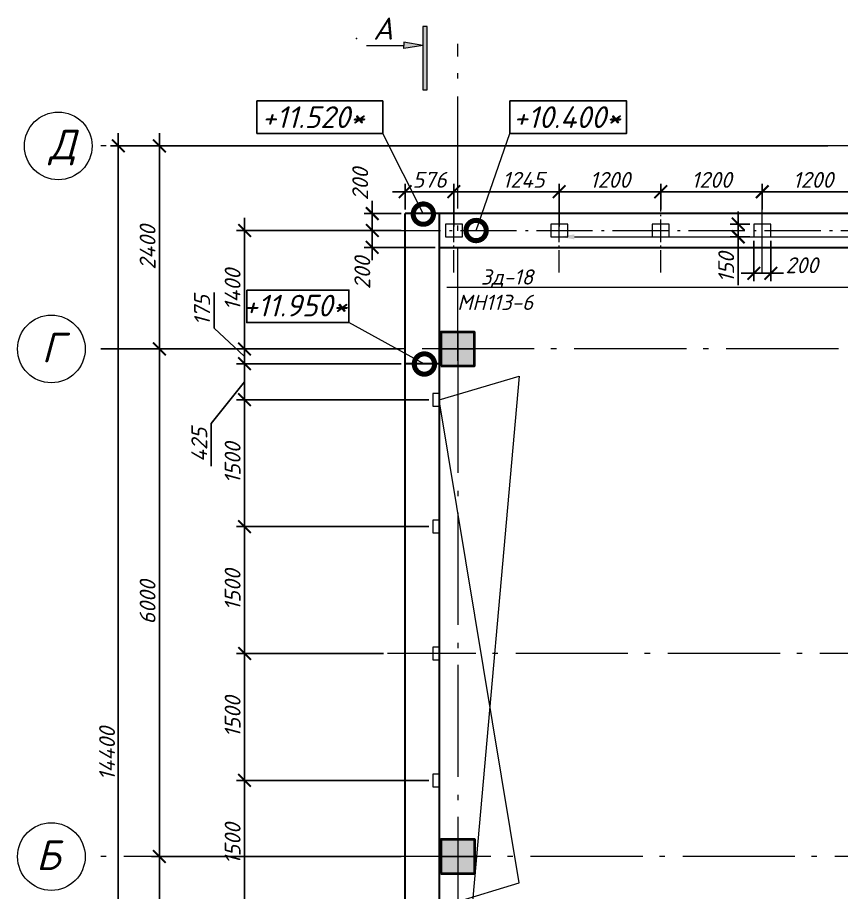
# Model space of a CAD drawing. Header units: millimetres. Extents: x -238377 to 196118, y -123284 to 30177.
# Drawn here: x -118725 to -108986, y -73635 to -63293 of the extents above; entities that cross this region are included whole.
import ezdxf
from ezdxf import colors
from ezdxf.entities.mleader import LeaderData, LeaderLine
from ezdxf.enums import TextEntityAlignment as Align
from ezdxf.math import Vec2, Vec3

# ---------------------------------------------------------------- set-up
doc = ezdxf.new("R2010")
doc.units = ezdxf.units.MM
doc.header["$MEASUREMENT"] = 0
doc.linetypes.add('Double Dashed', pattern=[1797.222233, 1325, -211.666656, 63.333344, -197.222233])
doc.linetypes.add('IWC-GIB-5-NPK-M2-A-5-A1-2100$0$HIDDEN', pattern=[9.525, 6.35, -3.175])
doc.layers.get('0').update_dxf_attribs({"lineweight": 5})
for name, color, linetype, lineweight in [('#Бетон', 10, 'Continuous', 15), ('#Выноски', 150, 'Continuous', 15), ('#Оси', 7, 'Continuous', 5), ('#размеры', 7, 'Continuous', 5), ('колонны_Ном._пера__94', 252, 'Continuous', 13), ('колонны_Ном._пера__99', 7, 'Continuous', 40), ('оси_Ном._пера__96', 7, 'Continuous', 5), ('оси_Ном._пера__97', 7, 'Continuous', 20)]:
    doc.layers.add(name, color=color, linetype=linetype, lineweight=lineweight)
for name, color, linetype in [('#стены наруж', 7, 'Continuous'), ('колонны', 7, 'Continuous'), ('текст', 7, 'Continuous')]:
    doc.layers.add(name, color=color, linetype=linetype)
doc.styles.add('STEP PR', font='isocpeui.ttf')
doc.dimstyles.new('SPDS', dxfattribs={"dimscale": 10, "dimtxt": 2.5, "dimasz": 2, "dimexe": 1.25, "dimexo": 0.625, "dimtad": 1, "dimdec": 0, "dimrnd": 0.001, "dimtxsty": 'STEP PR', "dimblk": 'ARCHTICK', "dimcen": 2.5, "dimdle": 2, "dimclrd": 256, "dimclre": 256, "dimclrt": 7, "dimadec": 0, "dimazin": 2, "dimtfac": 0.75, "dimtdec": 0, "dimtmove": 1, "dimatfit": 3, "dimfxl": 1, "dimtolj": 1, "dimarcsym": 1})

# ---------------------------------------------------------------- blocks, each defined once
blk = doc.blocks.new('_ArchTick')
at = {"color": 0, "linetype": 'ByBlock', "const_width": 0.15}
blk.add_lwpolyline([(-0.5, -0.5), (0.5, 0.5)], dxfattribs=at)
blk = doc.blocks.new('*D281')
at = {"layer": '#размеры', "lineweight": -2, "transparency": 16777216}
for p, q in [((-117047, -79360), (-117047, -73060)), ((-117049, -73210), (-117141, -73210)), ((-114189, -79210), (-117141, -79210))]:
    blk.add_line(p, q, dxfattribs=at)
at = {"layer": 'Defpoints', "color": 0, "transparency": 16777216}
for p in [(-117047, -73210), (-117002, -73210), (-114142, -79210)]:
    blk.add_point(p, dxfattribs=at)
at = {"layer": '#размеры', "lineweight": -2, "transparency": 16777216, "xscale": 150, "yscale": 150, "zscale": 150}
for p, rotation in [((-117047, -73210), 90), ((-117047, -79210), 270)]:
    blk.add_blockref('_ArchTick', p, dxfattribs=dict(at, rotation=rotation))
at = {"layer": '#размеры', "color": 7, "transparency": 16777216, "insert": (-117202, -76206), "char_height": 187.5, "attachment_point": 5, "rotation": 90, "style": 'STEP PR'}
blk.add_mtext('\\A1;6000', dxfattribs=at)
blk = doc.blocks.new('*D282')
at = {"layer": '#размеры', "lineweight": -2, "transparency": 16777216}
for p, q in [((-117047, -73360), (-117047, -67060)), ((-117738, -67210), (-116953, -67210)), ((-114189, -73210), (-117141, -73210))]:
    blk.add_line(p, q, dxfattribs=at)
at = {"layer": 'Defpoints', "color": 0, "transparency": 16777216}
for p in [(-117785, -67210), (-117047, -67210), (-114142, -73210)]:
    blk.add_point(p, dxfattribs=at)
at = {"layer": '#размеры', "lineweight": -2, "transparency": 16777216, "xscale": 150, "yscale": 150, "zscale": 150}
for p, rotation in [((-117047, -67210), 90), ((-117047, -73210), 270)]:
    blk.add_blockref('_ArchTick', p, dxfattribs=dict(at, rotation=rotation))
at = {"layer": '#размеры', "color": 7, "transparency": 16777216, "insert": (-117187, -70206), "char_height": 187.5, "attachment_point": 5, "rotation": 90, "style": 'STEP PR'}
blk.add_mtext('\\A1;6000', dxfattribs=at)
blk = doc.blocks.new('*D296')
at = {"layer": '#размеры', "lineweight": -2, "transparency": 16777216}
for p, q in [((-117533, -64660), (-117533, -79360)), ((-109147, -64810), (-117627, -64810)), ((-116275, -79210), (-117627, -79210))]:
    blk.add_line(p, q, dxfattribs=at)
at = {"layer": 'Defpoints', "color": 0, "transparency": 16777216}
for p in [(-109100, -64810), (-117533, -79210), (-116228, -79210)]:
    blk.add_point(p, dxfattribs=at)
at = {"layer": '#размеры', "lineweight": -2, "transparency": 16777216, "xscale": 150, "yscale": 150, "zscale": 150}
for p, rotation in [((-117533, -64810), 90), ((-117533, -79210), 270)]:
    blk.add_blockref('_ArchTick', p, dxfattribs=dict(at, rotation=rotation))
at = {"layer": '#размеры', "color": 7, "transparency": 16777216, "insert": (-117666, -71996), "char_height": 187.5, "attachment_point": 5, "rotation": 90, "style": 'STEP PR'}
blk.add_mtext('\\A1;14400', dxfattribs=at)
blk = doc.blocks.new('*D299')
at = {"layer": '#размеры', "lineweight": -2, "transparency": 16777216}
for p, q in [((-117047, -67360), (-117047, -64660)), ((-116326, -64810), (-117141, -64810)), ((-116149, -67210), (-117141, -67210))]:
    blk.add_line(p, q, dxfattribs=at)
at = {"layer": 'Defpoints', "color": 0, "transparency": 16777216}
for p in [(-117047, -64810), (-116279, -64810), (-116102, -67210)]:
    blk.add_point(p, dxfattribs=at)
at = {"layer": '#размеры', "lineweight": -2, "transparency": 16777216, "xscale": 150, "yscale": 150, "zscale": 150}
for p, rotation in [((-117047, -64810), 90), ((-117047, -67210), 270)]:
    blk.add_blockref('_ArchTick', p, dxfattribs=dict(at, rotation=rotation))
at = {"layer": '#размеры', "color": 7, "transparency": 16777216, "insert": (-117187, -66010), "char_height": 187.5, "attachment_point": 5, "rotation": 90, "style": 'STEP PR'}
blk.add_mtext('\\A1;2400', dxfattribs=at)
blk = doc.blocks.new('Колонна_15_1', base_point=(22379, 71856))
at = {"layer": 'колонны_Ном._пера__94', "linetype": 'Continuous', "true_color": 0x7d7d7d}
blk.add_hatch(color=8, dxfattribs=at).paths.add_polyline_path([(22179, 71647), (22579, 71647), (22579, 72047), (22179, 72047)])
blk.add_hatch(color=8, dxfattribs=at).paths.add_polyline_path([(22179, 71647), (22579, 71647), (22579, 72047), (22179, 72047)])
at = {"layer": 'колонны_Ном._пера__99', "linetype": 'Continuous', "flags": 128}
blk.add_lwpolyline([(22179, 71647), (22579, 71647), (22579, 72047), (22179, 72047)], close=True, dxfattribs=at)
at = {"layer": 'колонны_Ном._пера__99', "color": 8, "linetype": 'Continuous', "true_color": 0x737373, "flags": 128}
blk.add_lwpolyline([(22179, 71647), (22579, 71647), (22579, 72047), (22179, 72047)], close=True, dxfattribs=at)
at = {"layer": 'оси_Ном._пера__96', "color": 253, "lineweight": 5, "true_color": 0x9c9c9c}
for points in [[(22379, 72047), (22379, 71647)], [(22379, 72047), (22379, 71647)], [(22179, 71847), (22579, 71847)], [(22179, 71847), (22579, 71847)]]:
    blk.add_lwpolyline(points, dxfattribs=at)
blk = doc.blocks.new('*D304')
at = {"layer": '#размеры', "lineweight": -2, "transparency": 16777216}
for p, q in [((-116041, -67360), (-116041, -65660)), ((-114189, -65810), (-116135, -65810)), ((-114189, -67210), (-116135, -67210))]:
    blk.add_line(p, q, dxfattribs=at)
at = {"layer": 'Defpoints', "color": 0, "transparency": 16777216}
for p in [(-116041, -65810), (-114142, -65810), (-114142, -67210)]:
    blk.add_point(p, dxfattribs=at)
at = {"layer": '#размеры', "lineweight": -2, "transparency": 16777216, "xscale": 150, "yscale": 150, "zscale": 150}
for p, rotation in [((-116041, -65810), 90), ((-116041, -67210), 270)]:
    blk.add_blockref('_ArchTick', p, dxfattribs=dict(at, rotation=rotation))
at = {"layer": '#размеры', "color": 7, "transparency": 16777216, "insert": (-116182, -66510), "char_height": 187.5, "attachment_point": 5, "rotation": 90, "style": 'STEP PR'}
blk.add_mtext('\\A1;1400', dxfattribs=at)
blk = doc.blocks.new('*D308')
at = {"layer": '#размеры', "lineweight": -2, "transparency": 16777216}
for p, q in [((-113567, -65564), (-113567, -65259)), ((-112322, -65764), (-112322, -65259)), ((-113717, -65352), (-112172, -65352))]:
    blk.add_line(p, q, dxfattribs=at)
at = {"layer": 'Defpoints', "color": 0, "transparency": 16777216}
for p in [(-112322, -65352), (-113567, -65610), (-112322, -65810)]:
    blk.add_point(p, dxfattribs=at)
at = {"layer": '#размеры', "lineweight": -2, "transparency": 16777216, "xscale": 150, "yscale": 150, "zscale": 150, "rotation": 180}
blk.add_blockref('_ArchTick', (-113567, -65352), dxfattribs=at)
at = {"layer": '#размеры', "lineweight": -2, "transparency": 16777216, "xscale": 150, "yscale": 150, "zscale": 150}
blk.add_blockref('_ArchTick', (-112322, -65352), dxfattribs=at)
at = {"layer": '#размеры', "color": 7, "transparency": 16777216, "insert": (-112745, -65211), "char_height": 187.5, "attachment_point": 5, "style": 'STEP PR'}
blk.add_mtext('\\A1;1245', dxfattribs=at)
blk = doc.blocks.new('*D309')
at = {"layer": '#размеры', "lineweight": -2, "transparency": 16777216}
for p, q in [((-112322, -65564), (-112322, -65259)), ((-111122, -65564), (-111122, -65259)), ((-112472, -65352), (-110972, -65352))]:
    blk.add_line(p, q, dxfattribs=at)
at = {"layer": 'Defpoints', "color": 0, "transparency": 16777216}
for p in [(-111122, -65352), (-112322, -65610), (-111122, -65610)]:
    blk.add_point(p, dxfattribs=at)
at = {"layer": '#размеры', "lineweight": -2, "transparency": 16777216, "xscale": 150, "yscale": 150, "zscale": 150, "rotation": 180}
blk.add_blockref('_ArchTick', (-112322, -65352), dxfattribs=at)
at = {"layer": '#размеры', "lineweight": -2, "transparency": 16777216, "xscale": 150, "yscale": 150, "zscale": 150}
blk.add_blockref('_ArchTick', (-111122, -65352), dxfattribs=at)
at = {"layer": '#размеры', "color": 7, "transparency": 16777216, "insert": (-111722, -65212), "char_height": 187.5, "attachment_point": 5, "style": 'STEP PR'}
blk.add_mtext('\\A1;1200', dxfattribs=at)
blk = doc.blocks.new('*D310')
at = {"layer": '#размеры', "lineweight": -2, "transparency": 16777216}
for p, q in [((-111122, -65564), (-111122, -65259)), ((-109922, -65564), (-109922, -65259)), ((-111272, -65352), (-109772, -65352))]:
    blk.add_line(p, q, dxfattribs=at)
at = {"layer": 'Defpoints', "color": 0, "transparency": 16777216}
for p in [(-109922, -65352), (-111122, -65610), (-109922, -65610)]:
    blk.add_point(p, dxfattribs=at)
at = {"layer": '#размеры', "lineweight": -2, "transparency": 16777216, "xscale": 150, "yscale": 150, "zscale": 150, "rotation": 180}
blk.add_blockref('_ArchTick', (-111122, -65352), dxfattribs=at)
at = {"layer": '#размеры', "lineweight": -2, "transparency": 16777216, "xscale": 150, "yscale": 150, "zscale": 150}
blk.add_blockref('_ArchTick', (-109922, -65352), dxfattribs=at)
at = {"layer": '#размеры', "color": 7, "transparency": 16777216, "insert": (-110522, -65212), "char_height": 187.5, "attachment_point": 5, "style": 'STEP PR'}
blk.add_mtext('\\A1;1200', dxfattribs=at)
blk = doc.blocks.new('*D311')
at = {"layer": '#размеры', "lineweight": -2, "transparency": 16777216}
for p, q in [((-109922, -65564), (-109922, -65259)), ((-108722, -65564), (-108722, -65259)), ((-110072, -65352), (-108572, -65352))]:
    blk.add_line(p, q, dxfattribs=at)
at = {"layer": 'Defpoints', "color": 0, "transparency": 16777216}
for p in [(-108722, -65352), (-109922, -65610), (-108722, -65610)]:
    blk.add_point(p, dxfattribs=at)
at = {"layer": '#размеры', "lineweight": -2, "transparency": 16777216, "xscale": 150, "yscale": 150, "zscale": 150, "rotation": 180}
blk.add_blockref('_ArchTick', (-109922, -65352), dxfattribs=at)
at = {"layer": '#размеры', "lineweight": -2, "transparency": 16777216, "xscale": 150, "yscale": 150, "zscale": 150}
blk.add_blockref('_ArchTick', (-108722, -65352), dxfattribs=at)
at = {"layer": '#размеры', "color": 7, "transparency": 16777216, "insert": (-109322, -65212), "char_height": 187.5, "attachment_point": 5, "style": 'STEP PR'}
blk.add_mtext('\\A1;1200', dxfattribs=at)
blk = doc.blocks.new('*D339')
at = {"layer": '#размеры', "lineweight": -2, "transparency": 16777216}
for p, q in [((-114142, -65564), (-114142, -65259)), ((-113567, -65764), (-113567, -65259)), ((-113417, -65352), (-114292, -65352))]:
    blk.add_line(p, q, dxfattribs=at)
at = {"layer": 'Defpoints', "color": 0, "transparency": 16777216}
for p in [(-114142, -65352), (-114142, -65610), (-113567, -65810)]:
    blk.add_point(p, dxfattribs=at)
at = {"layer": '#размеры', "lineweight": -2, "transparency": 16777216, "xscale": 150, "yscale": 150, "zscale": 150, "rotation": 180}
blk.add_blockref('_ArchTick', (-114142, -65352), dxfattribs=at)
at = {"layer": '#размеры', "lineweight": -2, "transparency": 16777216, "xscale": 150, "yscale": 150, "zscale": 150}
blk.add_blockref('_ArchTick', (-113567, -65352), dxfattribs=at)
at = {"layer": '#размеры', "color": 7, "transparency": 16777216, "insert": (-113854, -65211), "char_height": 187.5, "attachment_point": 5, "style": 'STEP PR'}
blk.add_mtext('\\A1;576', dxfattribs=at)
blk = doc.blocks.new('*D340')
at = {"layer": '#размеры', "lineweight": -2, "transparency": 16777216}
for p, q in [((-114532, -65960), (-114532, -65460)), ((-114189, -65610), (-114626, -65610)), ((-114934, -65810), (-114438, -65810))]:
    blk.add_line(p, q, dxfattribs=at)
at = {"layer": 'Defpoints', "color": 0, "transparency": 16777216}
for p in [(-114532, -65610), (-114142, -65610), (-114981, -65810)]:
    blk.add_point(p, dxfattribs=at)
at = {"layer": '#размеры', "lineweight": -2, "transparency": 16777216, "xscale": 150, "yscale": 150, "zscale": 150}
for p, rotation in [((-114532, -65610), 90), ((-114532, -65810), 270)]:
    blk.add_blockref('_ArchTick', p, dxfattribs=dict(at, rotation=rotation))
at = {"layer": '#размеры', "color": 7, "transparency": 16777216, "insert": (-114674, -65262), "char_height": 187.5, "attachment_point": 5, "rotation": 90, "style": 'STEP PR'}
blk.add_mtext('\\A1;200', dxfattribs=at)
blk = doc.blocks.new('*D341')
at = {"layer": '#размеры', "lineweight": -2, "transparency": 16777216}
for p, q in [((-114532, -65660), (-114532, -66160)), ((-114189, -65810), (-114626, -65810)), ((-113789, -66010), (-114626, -66010))]:
    blk.add_line(p, q, dxfattribs=at)
at = {"layer": 'Defpoints', "color": 0, "transparency": 16777216}
for p in [(-114142, -65810), (-114532, -66010), (-113742, -66010)]:
    blk.add_point(p, dxfattribs=at)
at = {"layer": '#размеры', "lineweight": -2, "transparency": 16777216, "xscale": 150, "yscale": 150, "zscale": 150}
for p, rotation in [((-114532, -65810), 90), ((-114532, -66010), 270)]:
    blk.add_blockref('_ArchTick', p, dxfattribs=dict(at, rotation=rotation))
at = {"layer": '#размеры', "color": 7, "transparency": 16777216, "insert": (-114649, -66312), "char_height": 187.5, "attachment_point": 5, "rotation": 90, "style": 'STEP PR'}
blk.add_mtext('\\A1;200', dxfattribs=at)
blk = doc.blocks.new('*D342')
at = {"layer": '#размеры', "lineweight": -2, "transparency": 16777216}
for p, q in [((-110022, -65932), (-110022, -66410)), ((-109822, -65932), (-109822, -66410)), ((-110172, -66316), (-109672, -66316))]:
    blk.add_line(p, q, dxfattribs=at)
at = {"layer": 'Defpoints', "color": 0, "transparency": 16777216}
for p in [(-110022, -65885), (-109822, -65885), (-109822, -66316)]:
    blk.add_point(p, dxfattribs=at)
at = {"layer": '#размеры', "lineweight": -2, "transparency": 16777216, "xscale": 150, "yscale": 150, "zscale": 150, "rotation": 180}
blk.add_blockref('_ArchTick', (-110022, -66316), dxfattribs=at)
at = {"layer": '#размеры', "lineweight": -2, "transparency": 16777216, "xscale": 150, "yscale": 150, "zscale": 150}
blk.add_blockref('_ArchTick', (-109822, -66316), dxfattribs=at)
at = {"layer": '#размеры', "color": 7, "transparency": 16777216, "insert": (-109455, -66221), "char_height": 187.5, "attachment_point": 5, "style": 'STEP PR'}
blk.add_mtext('\\A1;200', dxfattribs=at)
blk = doc.blocks.new('*D343')
at = {"layer": '#размеры', "lineweight": -2, "transparency": 16777216}
for p, q in [((-110207, -65585), (-110207, -66035)), ((-110069, -65735), (-110301, -65735)), ((-110069, -65885), (-110301, -65885)), ((-110207, -66456), (-110207, -65885))]:
    blk.add_line(p, q, dxfattribs=at)
at = {"layer": 'Defpoints', "color": 0, "transparency": 16777216}
for p in [(-110022, -65735), (-110207, -65885), (-110022, -65885)]:
    blk.add_point(p, dxfattribs=at)
at = {"layer": '#размеры', "lineweight": -2, "transparency": 16777216, "xscale": 150, "yscale": 150, "zscale": 150}
for p, rotation in [((-110207, -65735), 90), ((-110207, -65885), 270)]:
    blk.add_blockref('_ArchTick', p, dxfattribs=dict(at, rotation=rotation))
at = {"layer": '#размеры', "color": 7, "transparency": 16777216, "insert": (-110348, -66247), "char_height": 187.5, "attachment_point": 5, "rotation": 90, "style": 'STEP PR'}
blk.add_mtext('\\A1;150', dxfattribs=at)
blk = doc.blocks.new('_DotSmall')
at = {"color": 0, "linetype": 'ByBlock', "const_width": 0.5}
blk.add_lwpolyline([(-0.0625, 0, 1), (0.0625, 0, 1)], format="xyb", close=True, dxfattribs=at)
blk = doc.blocks.new('*D344')
at = {"layer": '#размеры', "lineweight": -2, "transparency": 16777216}
for p, q in [((-116401, -66966), (-116401, -66542)), ((-116041, -67298), (-116401, -66966)), ((-116041, -67060), (-116041, -67535)), ((-114189, -67210), (-116135, -67210)), ((-114189, -67385), (-116135, -67385))]:
    blk.add_line(p, q, dxfattribs=at)
at = {"layer": 'Defpoints', "color": 0, "transparency": 16777216}
for p in [(-114142, -67210), (-116041, -67385), (-114142, -67385)]:
    blk.add_point(p, dxfattribs=at)
at = {"layer": '#размеры', "lineweight": -2, "transparency": 16777216, "xscale": 150, "yscale": 150, "zscale": 150}
for p, rotation in [((-116041, -67210), 90), ((-116041, -67385), 270)]:
    blk.add_blockref('_ArchTick', p, dxfattribs=dict(at, rotation=rotation))
at = {"layer": '#размеры', "color": 7, "transparency": 16777216, "insert": (-116543, -66754), "char_height": 187.5, "attachment_point": 5, "rotation": 90, "style": 'STEP PR'}
blk.add_mtext('\\A1;175', dxfattribs=at)
blk = doc.blocks.new('*D349')
at = {"layer": '#размеры', "lineweight": -2, "transparency": 16777216}
for p, q in [((-116041, -73960), (-116041, -72160)), ((-113864, -72310), (-116135, -72310)), ((-113864, -73810), (-116135, -73810))]:
    blk.add_line(p, q, dxfattribs=at)
at = {"layer": 'Defpoints', "color": 0, "transparency": 16777216}
for p in [(-116041, -72310), (-113817, -72310), (-113817, -73810)]:
    blk.add_point(p, dxfattribs=at)
at = {"layer": '#размеры', "lineweight": -2, "transparency": 16777216, "xscale": 150, "yscale": 150, "zscale": 150}
for p, rotation in [((-116041, -72310), 90), ((-116041, -73810), 270)]:
    blk.add_blockref('_ArchTick', p, dxfattribs=dict(at, rotation=rotation))
at = {"layer": '#размеры', "color": 7, "transparency": 16777216, "insert": (-116182, -73060), "char_height": 187.5, "attachment_point": 5, "rotation": 90, "style": 'STEP PR'}
blk.add_mtext('\\A1;1500', dxfattribs=at)
blk = doc.blocks.new('*D350')
at = {"layer": '#размеры', "lineweight": -2, "transparency": 16777216}
for p, q in [((-116041, -72460), (-116041, -70660)), ((-114400, -70810), (-116135, -70810)), ((-113864, -72310), (-116135, -72310))]:
    blk.add_line(p, q, dxfattribs=at)
at = {"layer": 'Defpoints', "color": 0, "transparency": 16777216}
for p in [(-116041, -70810), (-114353, -70810), (-113817, -72310)]:
    blk.add_point(p, dxfattribs=at)
at = {"layer": '#размеры', "lineweight": -2, "transparency": 16777216, "xscale": 150, "yscale": 150, "zscale": 150}
for p, rotation in [((-116041, -70810), 90), ((-116041, -72310), 270)]:
    blk.add_blockref('_ArchTick', p, dxfattribs=dict(at, rotation=rotation))
at = {"layer": '#размеры', "color": 7, "transparency": 16777216, "insert": (-116182, -71560), "char_height": 187.5, "attachment_point": 5, "rotation": 90, "style": 'STEP PR'}
blk.add_mtext('\\A1;1500', dxfattribs=at)
blk = doc.blocks.new('*D351')
at = {"layer": '#размеры', "lineweight": -2, "transparency": 16777216}
for p, q in [((-116041, -70960), (-116041, -69160)), ((-113864, -69310), (-116135, -69310)), ((-114400, -70810), (-116135, -70810))]:
    blk.add_line(p, q, dxfattribs=at)
at = {"layer": 'Defpoints', "color": 0, "transparency": 16777216}
for p in [(-116041, -69310), (-113817, -69310), (-114353, -70810)]:
    blk.add_point(p, dxfattribs=at)
at = {"layer": '#размеры', "lineweight": -2, "transparency": 16777216, "xscale": 150, "yscale": 150, "zscale": 150}
for p, rotation in [((-116041, -69310), 90), ((-116041, -70810), 270)]:
    blk.add_blockref('_ArchTick', p, dxfattribs=dict(at, rotation=rotation))
at = {"layer": '#размеры', "color": 7, "transparency": 16777216, "insert": (-116182, -70060), "char_height": 187.5, "attachment_point": 5, "rotation": 90, "style": 'STEP PR'}
blk.add_mtext('\\A1;1500', dxfattribs=at)
blk = doc.blocks.new('*D352')
at = {"layer": '#размеры', "lineweight": -2, "transparency": 16777216}
for p, q in [((-116041, -69460), (-116041, -67660)), ((-113864, -67810), (-116135, -67810)), ((-113864, -69310), (-116135, -69310))]:
    blk.add_line(p, q, dxfattribs=at)
at = {"layer": 'Defpoints', "color": 0, "transparency": 16777216}
for p in [(-116041, -67810), (-113817, -67810), (-113817, -69310)]:
    blk.add_point(p, dxfattribs=at)
at = {"layer": '#размеры', "lineweight": -2, "transparency": 16777216, "xscale": 150, "yscale": 150, "zscale": 150}
for p, rotation in [((-116041, -67810), 90), ((-116041, -69310), 270)]:
    blk.add_blockref('_ArchTick', p, dxfattribs=dict(at, rotation=rotation))
at = {"layer": '#размеры', "color": 7, "transparency": 16777216, "insert": (-116182, -68560), "char_height": 187.5, "attachment_point": 5, "rotation": 90, "style": 'STEP PR'}
blk.add_mtext('\\A1;1500', dxfattribs=at)
blk = doc.blocks.new('*D353')
at = {"layer": '#размеры', "lineweight": -2, "transparency": 16777216}
for p, q in [((-116041, -67960), (-116041, -67235)), ((-114189, -67385), (-116135, -67385)), ((-116041, -67598), (-116435, -68091)), ((-113864, -67810), (-116135, -67810)), ((-116435, -68091), (-116435, -68597))]:
    blk.add_line(p, q, dxfattribs=at)
at = {"layer": 'Defpoints', "color": 0, "transparency": 16777216}
for p in [(-116041, -67385), (-114142, -67385), (-113817, -67810)]:
    blk.add_point(p, dxfattribs=at)
at = {"layer": '#размеры', "lineweight": -2, "transparency": 16777216, "xscale": 150, "yscale": 150, "zscale": 150}
for p, rotation in [((-116041, -67385), 90), ((-116041, -67810), 270)]:
    blk.add_blockref('_ArchTick', p, dxfattribs=dict(at, rotation=rotation))
at = {"layer": '#размеры', "color": 7, "transparency": 16777216, "insert": (-116576, -68344), "char_height": 187.5, "attachment_point": 5, "rotation": 90, "style": 'STEP PR'}
blk.add_mtext('\\A1;425', dxfattribs=at)
blk = doc.blocks.new('Разрез')
at = {"linetype": 'ByBlock', "ltscale": 100}
h = blk.add_hatch(color=256, dxfattribs=at)
h.dxf.hatch_style = 1
h.paths.add_polyline_path([(-35, 0), (35, 0), (35, 1000), (-35, 1000)])
h = blk.add_hatch(color=256, dxfattribs=at)
h.dxf.hatch_style = 1
h.paths.add_polyline_path([(-335, 750), (-335, 700), (-335, 650), (-35, 700)])
for p, q in [((35, 1000), (-35, 1000)), ((-35, 1000), (-35, 0)), ((35, 0), (35, 1000)), ((-335, 750), (-335, 700)), ((-35, 700), (-335, 750)), ((-35, 700), (-335, 650)), ((-335, 650), (-335, 700)), ((-35, 0), (35, 0))]:
    blk.add_line(p, q, dxfattribs=at)
at = {"linetype": 'ByBlock', "ltscale": 100, "extrusion": (0, 1, 0), "elevation": 700}
blk.add_lwpolyline([(925, 0), (335, 0)], dxfattribs=at)
at = {"ltscale": 100, "style": 'STEP PR'}
blk.add_attdef('Nv', text='', height=350, dxfattribs=at).set_placement((-503, 790), align=Align.RIGHT)

msp = doc.modelspace()

# ---------------------------------------------------------------- linework, layer by layer
at = {"layer": '#Бетон'}
for points in [[(-113666.6, -65885.4), (-113466.6, -65885.4), (-113466.6, -65735.4), (-113666.6, -65735.4)], [(-112421.6, -65885.4), (-112221.6, -65885.4), (-112221.6, -65735.4), (-112421.6, -65735.4)], [(-111221.6, -65885.4), (-111021.6, -65885.4), (-111021.6, -65735.4), (-111221.6, -65735.4)], [(-110021.6, -65885.4), (-109821.6, -65885.4), (-109821.6, -65735.4), (-110021.6, -65735.4)]]:
    msp.add_lwpolyline(points, close=True, dxfattribs=at)
for points in [[(-113817.2, -67735.4), (-113817.2, -67885.4), (-113742.2, -67885.4), (-113742.2, -67735.4), (-113817.2, -67735.4)], [(-113817.2, -69235.4), (-113817.2, -69385.4), (-113742.2, -69385.4), (-113742.2, -69235.4), (-113817.2, -69235.4)], [(-113817.2, -70735.4), (-113817.2, -70885.4), (-113742.2, -70885.4), (-113742.2, -70735.4), (-113817.2, -70735.4)], [(-113817.2, -72235.4), (-113817.2, -72385.4), (-113742.2, -72385.4), (-113742.2, -72235.4), (-113817.2, -72235.4)]]:
    msp.add_lwpolyline(points, dxfattribs=at)
at = {"layer": '#размеры'}
msp.add_lwpolyline([(-109921.6, -66306.1), (-109921.6, -65286.6)], dxfattribs=at)
at = {"layer": '#размеры', "color": 20, "linetype": 'IWC-GIB-5-NPK-M2-A-5-A1-2100$0$HIDDEN', "lineweight": 5, "ltscale": 30}
msp.add_lwpolyline([(-114691.2, -66125.1), (-114691.2, -66126.7)], dxfattribs=at)
at = {"layer": '#стены наруж', "lineweight": 30}
for points in [[(-83222, -65610.4), (-83222, -65610.4), (-83222, -65610.4), (-83222, -65610.4), (-83222, -65610.4), (-114142.2, -65610.4)], [(-114142.2, -80030.4), (-114142.2, -65610.4)], [(-113742.2, -65610.4), (-113742.2, -80030.4), (-114142.2, -80030.4)], [(-113742.2, -66010.4), (-83522, -66010.4), (-83521.9, -67010.4), (-83222, -67010.4), (-83222, -65610.4)], [(-113742.2, -67385.4), (-114142.2, -67385.4)]]:
    msp.add_lwpolyline(points, dxfattribs=at)
at = {"layer": 'оси_Ном._пера__96', "linetype": 'Double Dashed'}
for p, q in [((-113521.9, -67349.3), (-113521.9, -63605.6)), ((-116141.3, -64810.4), (-117843.2, -64810.4)), ((-72195.8, -64810.4), (-116141.3, -64810.4)), ((-116141.3, -67210.4), (-117924.5, -67210.4)), ((-83860.8, -67210.4), (-116141.3, -67210.4)), ((-52201, -70810.4), (-114353.2, -70810.4)), ((-116141.3, -73210.4), (-117924.5, -73210.4)), ((-52026.2, -73210.4), (-116141.3, -73210.4))]:
    msp.add_line(p, q, dxfattribs=at)
at = {"layer": 'оси_Ном._пера__96', "linetype": 'Double Dashed', "lineweight": 5}
msp.add_line((-113521.9, -67349.3), (-113521.9, -82430.1), dxfattribs=at)
at = {"layer": 'оси_Ном._пера__96', "linetype": 'Double Dashed', "ltscale": 0.2}
for points in [[(-113566.6, -66306.1), (-113566.6, -65286.6)], [(-112321.6, -66306.1), (-112321.6, -65286.6)], [(-111121.6, -66306.1), (-111121.6, -65286.6)]]:
    msp.add_lwpolyline(points, dxfattribs=at)
at = {"layer": 'оси_Ном._пера__96', "linetype": 'Double Dashed', "ltscale": 0.5}
msp.add_lwpolyline([(-114387, -65810.4), (-82517.4, -65810.4)], dxfattribs=at)
at = {"layer": 'оси_Ном._пера__96', "linetype": 'Double Dashed'}
for p in [(-114718.3, -63541.7), (-116141.3, -67210.4), (-116141.3, -67210.4), (-116141.3, -73210.4), (-116141.3, -73210.4)]:
    msp.add_point(p, dxfattribs=at)
at = {"layer": 'оси_Ном._пера__97', "linetype": 'Continuous'}
for centre, major_axis, start_param, end_param in [((-118243.2, -64810.4), (-282.8, 282.8), 0.7853982, 7.0685835), ((-118324.5, -67210.4), (-282.8, 282.8), 0.7853982, 7.0685835), ((-118324.5, -73210.4), (282.8, 282.8), 2.3561945, 8.6393798)]:
    msp.add_ellipse(centre, major_axis=major_axis, ratio=1, start_param=start_param, end_param=end_param, dxfattribs=at)
at = {"layer": 'текст'}
for points in [[(-115895, -64278.4), (-114408.2, -64278.4), (-114408.2, -64662.4), (-115895, -64662.4), (-115895, -64278.4)], [(-112906.1, -64278.4), (-111525.8, -64278.4), (-111525.8, -64662.4), (-112906.1, -64662.4), (-112906.1, -64278.4)], [(-116015, -66515.2), (-114808.2, -66515.2), (-114808.2, -66899.2), (-116015, -66899.2), (-116015, -66515.2)]]:
    msp.add_lwpolyline(points, dxfattribs=at)

# ---------------------------------------------------------------- block references
at = {"layer": '#Выноски', "xscale": 0.75, "yscale": 0.75, "zscale": 0.75}
msp.add_blockref('Разрез', (-113907.5, -64147.5), dxfattribs=at).add_auto_attribs({'Nv': 'A'})
at = {"layer": 'колонны'}
for p in [(-113521.9, -67201.5), (-113520.7, -73201.5)]:
    msp.add_blockref('Колонна_15_1', p, dxfattribs=at)

# ---------------------------------------------------------------- texts
at = {"layer": '#Оси', "linetype": 'Continuous', "ltscale": 100, "style": 'STEP PR'}
for s, p in [('Д', (-118193.1, -64794.1)), ('Г', (-118310.1, -67194.1)), ('Б', (-118362.1, -73194.1))]:
    msp.add_text(s, height=350, dxfattribs=at).set_placement(p, align=Align.MIDDLE_CENTER)
at = {"layer": 'текст', "style": 'STEP PR'}
for s, p in [('+11.520*', (-115230.7, -64470.4)), ('+10.400*', (-112230.9, -64470.4)), ('+11.950*', (-115443.6, -66698.2))]:
    msp.add_text(s, height=256, dxfattribs=at).set_placement(p, align=Align.MIDDLE_CENTER)

# ---------------------------------------------------------------- dimensions: what is measured, and where the dimension line sits
at = {"layer": '#размеры'}
for base, p1, p2, angle, picture, middle in [((-117533.5, -79210.4), (-109099.7, -64810.4), (-116227.9, -79210.4), 270, '*D296', (-117525.2, -71996.1)), ((-114531.8, -65610.4), (-114980.6, -65810.4), (-114142.2, -65610.4), 90, '*D340', (-114532.9, -65261.5)), ((-114531.8, -66010.4), (-114142.2, -65810.4), (-113742.2, -66010.4), 90, '*D341', (-114507.9, -66311.7)), ((-110207, -65885.4), (-110021.6, -65735.4), (-110021.6, -65885.4), 90, '*D343', (-110132.2, -66246.5)), ((-116041, -67385.4), (-114142.2, -67210.4), (-114142.2, -67385.4), 90, '*D344', (-116400.8, -66919.1)), ((-117046.8, -67210.4), (-114142.2, -73210.4), (-117785.2, -67210.4), 90, '*D282', (-117046.8, -70205.6)), ((-116041, -67385.4), (-113817.2, -67810.4), (-114142.2, -67385.4), 90, '*D353', (-116435.2, -68137.5)), ((-117046.8, -73210.4), (-114142.2, -79210.4), (-117002, -73210.4), 90, '*D281', (-117060.9, -76205.6))]:
    dim = msp.add_linear_dim(base=base, p1=p1, p2=p2, angle=angle, dimstyle='SPDS', override={"dimscale": 75, "dimtxsty": 'STEP PR'}, dxfattribs=at)
    dim.commit()
    dim.dimension.update_dxf_attribs({"geometry": picture, "text_midpoint": middle, "dimtype": 160})
for base, p1, p2, picture, middle in [((-117046.8, -64810.4), (-116101.7, -67210.4), (-116279.2, -64810.4), '*D299', (-117187.5, -66010.4)), ((-116041.3, -65810.4), (-114142.2, -67210.4), (-114142.2, -65810.4), '*D304', (-116182, -66510.4)), ((-116041, -67810.4), (-113817.2, -69310.4), (-113817.2, -67810.4), '*D352', (-116181.6, -68560.4)), ((-116041, -69310.4), (-114353.2, -70810.4), (-113817.2, -69310.4), '*D351', (-116181.6, -70060.4)), ((-116041, -70810.4), (-113817.2, -72310.4), (-114353.2, -70810.4), '*D350', (-116181.6, -71560.4)), ((-116041, -72310.4), (-113817.2, -73810.4), (-113817.2, -72310.4), '*D349', (-116181.6, -73060.4))]:
    dim = msp.add_linear_dim(base=base, p1=p1, p2=p2, angle=90, dimstyle='SPDS', override={"dimscale": 75, "dimtxsty": 'STEP PR'}, dxfattribs=at)
    dim.commit()
    dim.dimension.update_dxf_attribs({"geometry": picture, "text_midpoint": middle})
for base, p1, p2, picture, middle in [((-114142.2, -65352.4), (-113566.6, -65810.4), (-114142.2, -65610.4), '*D339', (-113854.4, -65352.4)), ((-112321.6, -65352.4), (-113566.6, -65610.4), (-112321.6, -65810.4), '*D308', (-112745.2, -65352)), ((-109821.6, -66316.5), (-110021.6, -65885.4), (-109821.6, -65885.4), '*D342', (-109454.6, -66361.7))]:
    dim = msp.add_linear_dim(base=base, p1=p1, p2=p2, dimstyle='SPDS', override={"dimscale": 75, "dimtxsty": 'STEP PR'}, dxfattribs=at)
    dim.commit()
    dim.dimension.update_dxf_attribs({"geometry": picture, "text_midpoint": middle, "dimtype": 160})
for base, p1, p2, picture, middle in [((-111121.6, -65352.4), (-112321.6, -65610.4), (-111121.6, -65610.4), '*D309', (-111721.6, -65211.8)), ((-109921.6, -65352.4), (-111121.6, -65610.4), (-109921.6, -65610.4), '*D310', (-110521.6, -65211.8)), ((-108721.7, -65352.4), (-109921.6, -65610.4), (-108721.7, -65610.4), '*D311', (-109321.6, -65211.8))]:
    dim = msp.add_linear_dim(base=base, p1=p1, p2=p2, dimstyle='SPDS', override={"dimscale": 75, "dimtxsty": 'STEP PR'}, dxfattribs=at)
    dim.commit()
    dim.dimension.update_dxf_attribs({"geometry": picture, "text_midpoint": middle})

# ---------------------------------------------------------------- leaders
at = {"layer": '#Выноски'}
ml = msp.add_multileader_mtext('Standard', dxfattribs=at)
ml.set_content('\\A1; ', color=256, style='STEP PR')
ml.set_leader_properties(color=256, linetype='ByLayer', lineweight=-1)
ml.set_arrow_properties(name='DOTSMALL')
ml.build(insert=Vec2(0, 0))
ml.multileader.update_dxf_attribs({"text_left_attachment_type": 6, "text_right_attachment_type": 6, "dogleg_length": 0, "arrow_head_size": 480, "scale": 0.8})
ctx = ml.context
ctx.base_point, ctx.scale, ctx.char_height, ctx.arrow_head_size, ctx.landing_gap_size, ctx.plane_origin = Vec3(-115106.4, -64662.4), 0.8, 480, 480, 200, Vec3(-59380.1, -113024.6)
ctx.left_attachment, ctx.right_attachment, ctx.text_align_type = 6, 6, 1
notes = []
notes.append((ctx, [(1, (1, 1, 0), (-114408.2, -64662.4), (-1, 0), 0, [(1, [(-113927.9, -65616.7)], 0, [])])]))
ctx.mtext.insert, ctx.mtext.rotation, ctx.mtext.width, ctx.mtext.defined_height, ctx.mtext.alignment, ctx.mtext.flow_direction = Vec3(-114757.3, -64182.4), 6.2831853, 1386.881, 464.8, 2, 5
ml = msp.add_multileader_mtext('Standard', dxfattribs=at)
ml.set_content('\\A1; ', color=256, style='STEP PR')
ml.set_leader_properties(color=256, linetype='ByLayer', lineweight=-1)
ml.set_arrow_properties(name='DOTSMALL')
ml.build(insert=Vec2(0, 0))
ml.multileader.update_dxf_attribs({"text_left_attachment_type": 6, "text_right_attachment_type": 6, "dogleg_length": 0, "arrow_head_size": 480, "scale": 0.8})
ctx = ml.context
ctx.base_point, ctx.scale, ctx.char_height, ctx.arrow_head_size, ctx.landing_gap_size, ctx.plane_origin = Vec3(-112906.1, -64662.4), 0.8, 480, 480, 200, Vec3(-55606.7, -112855.4)
ctx.left_attachment, ctx.right_attachment, ctx.text_align_type = 6, 6, 1
notes.append((ctx, [(0, (1, 1, 0), (-112906.1, -64662.4), (1, 0), 0, [(1, [(-113303.8, -65810.4)], 0, [])])]))
ctx.mtext.insert, ctx.mtext.rotation, ctx.mtext.width, ctx.mtext.defined_height, ctx.mtext.alignment, ctx.mtext.flow_direction = Vec3(-112557, -64182.4), 6.2831853, 1386.881, 464.8, 2, 5
ml = msp.add_multileader_mtext('Standard', dxfattribs=at)
ml.set_content('\\A1;Зд-18\\PМН113-6', color=256, style='STEP PR')
ml.set_leader_properties(color=256, linetype='ByLayer', lineweight=-1)
ml.build(insert=Vec2(0, 0))
ml.multileader.update_dxf_attribs({"text_left_attachment_type": 6, "text_right_attachment_type": 6, "dogleg_length": 0, "arrow_head_size": 180, "scale": 0.75})
ctx = ml.context
ctx.base_point, ctx.scale, ctx.char_height, ctx.arrow_head_size, ctx.landing_gap_size, ctx.plane_origin = Vec3(-113613.5, -66485.8), 0.75, 180, 180, 75, Vec3(-107022.7, -80180.6)
ctx.left_attachment, ctx.right_attachment, ctx.text_align_type = 6, 6, 2
notes.append((ctx, [(1, (1, 1, 0), (-112555.3, -66485.8), (-1, 0), 0, [(2, [(-112321.6, -65885.4), (-99121.6, -65885.4), (-99398.3, -66485.8), (-83321.9, -65810.4), (-83983.1, -66485.8)], 0, [])])]))
ctx.mtext.insert, ctx.mtext.rotation, ctx.mtext.defined_height, ctx.mtext.alignment, ctx.mtext.flow_direction = Vec3(-112630.3, -66269.8), 6.2831853, 301.3, 3, 5
ml = msp.add_multileader_mtext('Standard', dxfattribs=at)
ml.set_content('\\A1; ', color=256, style='STEP PR')
ml.set_leader_properties(color=256, linetype='ByLayer', lineweight=-1)
ml.set_arrow_properties(name='DOTSMALL')
ml.build(insert=Vec2(0, 0))
ml.multileader.update_dxf_attribs({"text_left_attachment_type": 6, "text_right_attachment_type": 6, "dogleg_length": 0, "arrow_head_size": 480, "scale": 0.8})
ctx = ml.context
ctx.base_point, ctx.scale, ctx.char_height, ctx.arrow_head_size, ctx.landing_gap_size, ctx.plane_origin = Vec3(-115506.4, -66899.2), 0.8, 480, 480, 200, Vec3(-61443.2, -116124.8)
ctx.left_attachment, ctx.right_attachment, ctx.text_align_type = 6, 6, 1
notes.append((ctx, [(1, (1, 1, 0), (-114808.2, -66899.2), (-1, 0), 0, [(1, [(-113915.3, -67388.5)], 0, [])])]))
ctx.mtext.insert, ctx.mtext.rotation, ctx.mtext.width, ctx.mtext.defined_height, ctx.mtext.alignment, ctx.mtext.flow_direction = Vec3(-115157.3, -66419.2), 6.2831853, 1386.881, 464.8, 2, 5
ml = msp.add_multileader_mtext('Standard', dxfattribs=at)
ml.set_content('\\A1;Зд-26\\~\\~  ', color=256, style='STEP PR')
ml.set_leader_properties(color=256, linetype='ByLayer', lineweight=-1)
ml.build(insert=Vec2(0, 0))
ml.multileader.update_dxf_attribs({"text_left_attachment_type": 6, "text_right_attachment_type": 6, "dogleg_length": 0, "arrow_head_size": 180, "scale": 0.75})
ctx = ml.context
ctx.base_point, ctx.scale, ctx.char_height, ctx.arrow_head_size, ctx.landing_gap_size, ctx.plane_origin, ctx.plane_x_axis, ctx.plane_y_axis = Vec3(-112795.3, -78825.8), 0.75, 180, 180, 75, Vec3(-99359.7, -72472.7), Vec3(0, 1), Vec3(-1, 0)
ctx.left_attachment, ctx.right_attachment, ctx.text_align_type = 6, 6, 2
notes.append((ctx, [(1, (1, 1, 0), (-112795.3, -77905), (0, -1), 0, [(0, [(-113742.2, -73810.4), (-112795.3, -73521.5), (-113742.2, -67810.4), (-112795.3, -67533.3), (-113742.2, -78210.4)], 0, [])])]))
ctx.mtext.insert, ctx.mtext.text_direction, ctx.mtext.rotation, ctx.mtext.defined_height, ctx.mtext.alignment, ctx.mtext.flow_direction = Vec3(-113011.3, -77980), Vec3(0, 1), 1.5707963, 301.3, 3, 5
for ctx, leaders in notes:
    for number, flags, end, landing, length, lines in leaders:
        leader = LeaderData()
        leader.index, (leader.has_last_leader_line, leader.has_dogleg_vector, leader.attachment_direction) = number, flags
        leader.last_leader_point, leader.dogleg_vector, leader.dogleg_length = Vec3(end), Vec3(landing), length
        for number, points, colour, breaks in lines:
            line = LeaderLine()
            line.index, line.vertices, line.color, line.breaks = number, Vec3.list(points), colors.encode_raw_color(colour), breaks
            leader.lines.append(line)
        ctx.leaders.append(leader)

doc.saveas('drawing.dxf')
